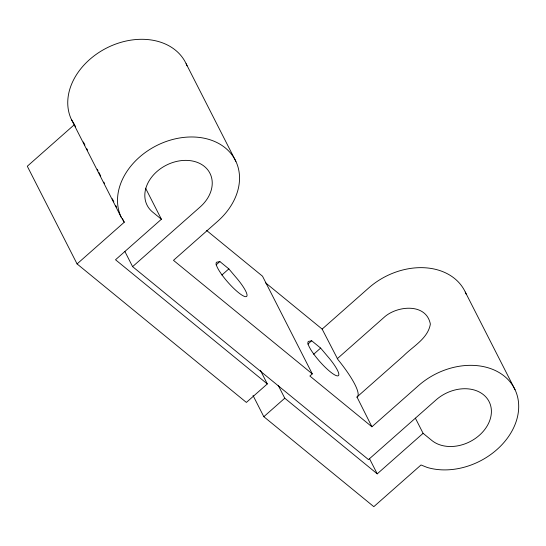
<?xml version="1.0" encoding="UTF-8"?>
<svg xmlns="http://www.w3.org/2000/svg" width="546" height="546" viewBox="0 0 546 546"><rect width="100%" height="100%" fill="white"/><g stroke="black" fill="none" stroke-linecap="round" stroke-linejoin="round"><path stroke-width="0.82" d="M260.374 370.297L267.315 383.927L246.382 402.422L77.068 263.923L124.263 222.236L122.331 218.455M145.577 188.193L161.398 219.239L115.52 259.76L267.315 383.927M415.397 418.181L423.109 433.319L431.831 440.458A35.244 27 -27 0 0 479.327 435.319A35.244 27 -27 0 0 483.544 394.778A35.244 27 -27 0 0 436.056 399.918L368.495 459.602L132.603 266.639L200.164 206.961A35.244 27 -27 0 0 204.381 166.421A35.244 27 -27 0 0 156.893 171.567A35.244 27 -27 0 0 152.668 212.101L161.398 219.239M216.08 264.892L219.867 261.548L228.842 268.885L235.463 276.74A22.741 4.661 48.5 0 1 246.28 296.621A22.741 4.661 48.5 0 1 225.969 280.009A22.741 4.661 48.5 0 1 217.513 262.06L219.867 261.548M221.894 275.02L228.842 268.885M253.03 395.495L263.827 416.694L373.819 506.668L421.014 464.98L427.115 467.41A63.786 48.86 -27 0 0 506.579 439.25A63.786 48.86 -27 0 0 499.617 372.85A63.786 48.86 -27 0 0 418.536 385.592L371.915 426.774L357.023 397.099A51.167 10.49 48.5 0 0 337.831 359.425L322.147 329.095L368.768 287.913A63.786 48.86 -27 0 1 466.202 294.185M307.862 344.116L311.67 340.752L320.639 348.089L327.259 355.944A22.741 4.661 48.5 0 1 338.076 375.825A22.741 4.661 48.5 0 1 317.772 359.213A22.741 4.661 48.5 0 1 309.316 341.27L311.67 340.752M313.663 354.252L320.639 348.089M263.827 416.694L284.766 398.205L278.207 385.326M206.6 230.467L262.517 276.208L312.292 373.887L309.869 376.023L371.915 426.774M337.244 358.729L383.865 317.54C396.492 305.651 426.146 302.504 430.364 324.071C427.948 338.602 413.056 346.225 403.439 355.958L356.818 397.147M284.766 398.205L377.238 473.846L423.109 433.319M265.376 282.664L322.147 329.095M312.292 373.887L173.478 260.34L217.677 221.287A63.786 48.86 -27 0 0 229.545 151.924A63.786 48.86 -27 0 0 151.222 148.567A63.786 48.86 -27 0 0 121.164 217.151L124.263 222.236M187.039 65.827A63.786 48.86 -27 0 0 109.336 46.703A63.786 48.86 -27 0 0 71.396 119.472L74.488 124.556L27.3 166.243L77.068 263.923M465.281 292.055L515.049 389.735M186.118 63.698L235.886 161.377M369.519 458.701L377.238 473.846M74.877 125.314L75.648 126.829M83.367 141.974L84.91 145.004M86.834 148.785L87.606 150.3M97.256 169.233L98.027 170.748M98.799 172.263L100.723 176.051M103.815 182.105L104.586 183.62M112.299 198.764L113.841 201.795M115.772 205.576L116.544 207.091M71.396 119.472L121.164 217.151M124.891 251.494L132.603 266.639"/></g></svg>
